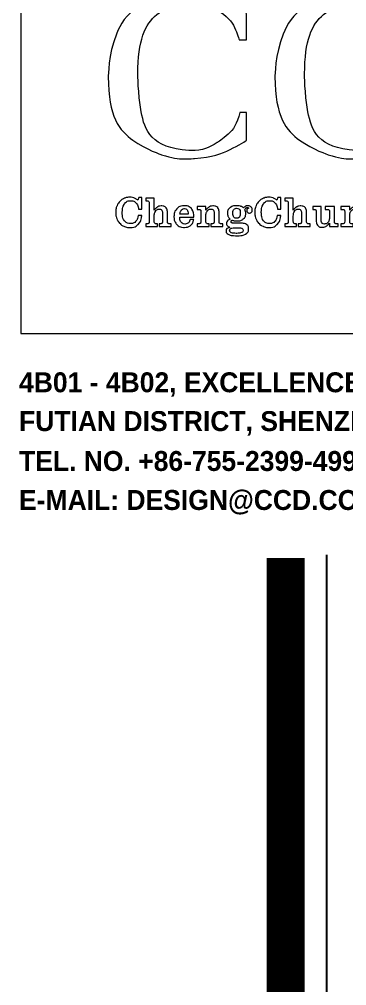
# Model space of a CAD drawing. Header units: millimetres. Extents: x 14385 to 129787, y 107826 to 186798.
# Drawn here: x 86723.9 to 86758.3, y 139992.1 to 140093.9 of the extents above; entities that cross this region are included whole.
import ezdxf

# ---------------------------------------------------------------- set-up
doc = ezdxf.new("R2010")
doc.units = ezdxf.units.MM
doc.header["$LTSCALE"] = 1000
doc.layers.add('TK', color=1, linetype='Continuous')
doc.styles.add('ADDRESS', font='arialbd.ttf', dxfattribs={"width": 0.95})

# ---------------------------------------------------------------- blocks, each defined once
blk = doc.blocks.new('fdas')
at = {"layer": 'TK', "lineweight": 5}
blk.add_lwpolyline([(1210.39, 1493.68), (1309.46, 1493.68), (1309.46, 1559.33), (1210.39, 1559.33), (1210.39, 1493.68)], close=True, dxfattribs=at)
for points, knots in [([(1244, 1526.6), (1244, 1526.6), (1244, 1522.46), (1244, 1522.46), (1244, 1522.46), (1241.63, 1520.95), (1238.91, 1519.95), (1236.25, 1519.75), (1236.25, 1519.75), (1234.62, 1519.62), (1232.98, 1519.78), (1231.34, 1520.31), (1231.34, 1520.31), (1226.79, 1521.82), (1223.4, 1525.95), (1223.41, 1531.93), (1223.41, 1531.93), (1223.41, 1538.53), (1228.23, 1544.03), (1235.61, 1544.06), (1235.61, 1544.06), (1238.25, 1544.08), (1241.63, 1543.29), (1244, 1541.37), (1244, 1541.37), (1244, 1541.37), (1244, 1537.41), (1244, 1537.41), (1244, 1537.41), (1244, 1537.41), (1242.88, 1537.41), (1242.88, 1537.41), (1242.88, 1537.41), (1242.4, 1539.36), (1241.13, 1540.96), (1239.47, 1541.94), (1239.47, 1541.94), (1237.98, 1542.81), (1236.36, 1543.14), (1234.81, 1542.93), (1234.81, 1542.93), (1229.94, 1542.27), (1227.83, 1537.29), (1227.82, 1532.38), (1227.82, 1532.38), (1227.8, 1526.61), (1229.83, 1521.27), (1235.42, 1520.96), (1235.42, 1520.96), (1236.87, 1520.88), (1238.34, 1521.32), (1239.62, 1522.12), (1239.62, 1522.12), (1241.37, 1523.2), (1242.6, 1524.9), (1242.99, 1526.6), (1242.99, 1526.6), (1242.99, 1526.6), (1244, 1526.6), (1244, 1526.6)], [0, 0, 0, 0, 0.066667, 0.066667, 0.066667, 0.1, 0.133333, 0.133333, 0.133333, 0.166667, 0.2, 0.2, 0.2, 0.233333, 0.266667, 0.266667, 0.266667, 0.3, 0.333333, 0.333333, 0.333333, 0.366667, 0.4, 0.4, 0.4, 0.433333, 0.466667, 0.466667, 0.466667, 0.5, 0.533333, 0.533333, 0.533333, 0.566667, 0.6, 0.6, 0.6, 0.633333, 0.666667, 0.666667, 0.666667, 0.7, 0.733333, 0.733333, 0.733333, 0.766667, 0.8, 0.8, 0.8, 0.833333, 0.866667, 0.866667, 0.866667, 0.9, 0.933333, 0.933333, 0.933333, 0.966667, 1, 1, 1, 1]), ([(1268.8, 1526.6), (1268.8, 1526.6), (1268.8, 1522.46), (1268.8, 1522.46), (1268.8, 1522.46), (1266.43, 1520.95), (1263.71, 1519.95), (1261.05, 1519.75), (1261.05, 1519.75), (1259.42, 1519.62), (1257.78, 1519.78), (1256.14, 1520.31), (1256.14, 1520.31), (1251.59, 1521.82), (1248.21, 1525.95), (1248.21, 1531.93), (1248.21, 1531.93), (1248.21, 1538.53), (1253.03, 1544.03), (1260.41, 1544.06), (1260.41, 1544.06), (1263.05, 1544.08), (1266.43, 1543.29), (1268.8, 1541.37), (1268.8, 1541.37), (1268.8, 1541.37), (1268.8, 1537.41), (1268.8, 1537.41), (1268.8, 1537.41), (1268.8, 1537.41), (1267.68, 1537.41), (1267.68, 1537.41), (1267.68, 1537.41), (1267.2, 1539.36), (1265.93, 1540.96), (1264.27, 1541.94), (1264.27, 1541.94), (1262.79, 1542.81), (1261.16, 1543.14), (1259.61, 1542.93), (1259.61, 1542.93), (1254.74, 1542.27), (1252.63, 1537.29), (1252.62, 1532.38), (1252.62, 1532.38), (1252.6, 1526.61), (1254.63, 1521.27), (1260.22, 1520.96), (1260.22, 1520.96), (1261.67, 1520.88), (1263.15, 1521.32), (1264.42, 1522.12), (1264.42, 1522.12), (1266.17, 1523.2), (1267.4, 1524.9), (1267.79, 1526.6), (1267.79, 1526.6), (1267.79, 1526.6), (1268.8, 1526.6), (1268.8, 1526.6)], [0, 0, 0, 0, 0.066667, 0.066667, 0.066667, 0.1, 0.133333, 0.133333, 0.133333, 0.166667, 0.2, 0.2, 0.2, 0.233333, 0.266667, 0.266667, 0.266667, 0.3, 0.333333, 0.333333, 0.333333, 0.366667, 0.4, 0.4, 0.4, 0.433333, 0.466667, 0.466667, 0.466667, 0.5, 0.533333, 0.533333, 0.533333, 0.566667, 0.6, 0.6, 0.6, 0.633333, 0.666667, 0.666667, 0.666667, 0.7, 0.733333, 0.733333, 0.733333, 0.766667, 0.8, 0.8, 0.8, 0.833333, 0.866667, 0.866667, 0.866667, 0.9, 0.933333, 0.933333, 0.933333, 0.966667, 1, 1, 1, 1]), ([(1227.85, 1511.25), (1227.85, 1511.25), (1228.39, 1511.25), (1228.39, 1511.25), (1228.39, 1511.25), (1228.35, 1510.68), (1228.18, 1510.24), (1227.88, 1509.94), (1227.88, 1509.94), (1227.58, 1509.63), (1227.17, 1509.47), (1226.66, 1509.47), (1226.66, 1509.47), (1226.35, 1509.47), (1226.08, 1509.52), (1225.83, 1509.62), (1225.83, 1509.62), (1225.58, 1509.72), (1225.36, 1509.86), (1225.17, 1510.07), (1225.17, 1510.07), (1224.95, 1510.28), (1224.79, 1510.53), (1224.68, 1510.82), (1224.68, 1510.82), (1224.57, 1511.1), (1224.52, 1511.4), (1224.52, 1511.73), (1224.52, 1511.73), (1224.52, 1512.06), (1224.57, 1512.36), (1224.68, 1512.63), (1224.68, 1512.63), (1224.78, 1512.91), (1224.95, 1513.16), (1225.16, 1513.38), (1225.16, 1513.38), (1225.36, 1513.58), (1225.58, 1513.73), (1225.82, 1513.83), (1225.82, 1513.83), (1226.06, 1513.93), (1226.32, 1513.98), (1226.6, 1513.98), (1226.6, 1513.98), (1226.83, 1513.98), (1227.04, 1513.95), (1227.23, 1513.88), (1227.23, 1513.88), (1227.43, 1513.81), (1227.62, 1513.7), (1227.81, 1513.55), (1227.81, 1513.55), (1227.81, 1513.55), (1227.94, 1513.93), (1227.94, 1513.93), (1227.94, 1513.93), (1227.94, 1513.93), (1228.39, 1513.93), (1228.39, 1513.93), (1228.39, 1513.93), (1228.39, 1513.93), (1228.39, 1512.18), (1228.39, 1512.18), (1228.39, 1512.18), (1228.39, 1512.18), (1227.91, 1512.18), (1227.91, 1512.18), (1227.91, 1512.18), (1227.86, 1512.59), (1227.73, 1512.91), (1227.52, 1513.13), (1227.52, 1513.13), (1227.32, 1513.35), (1227.05, 1513.46), (1226.72, 1513.46), (1226.72, 1513.46), (1226.34, 1513.46), (1226.04, 1513.31), (1225.82, 1513), (1225.82, 1513), (1225.6, 1512.68), (1225.5, 1512.25), (1225.5, 1511.7), (1225.5, 1511.7), (1225.5, 1511.18), (1225.6, 1510.77), (1225.82, 1510.48), (1225.82, 1510.48), (1226.04, 1510.2), (1226.34, 1510.06), (1226.73, 1510.06), (1226.73, 1510.06), (1227.04, 1510.06), (1227.29, 1510.16), (1227.48, 1510.36), (1227.48, 1510.36), (1227.67, 1510.56), (1227.79, 1510.86), (1227.85, 1511.25)], [0, 0, 0, 0, 0.04, 0.04, 0.04, 0.06, 0.08, 0.08, 0.08, 0.1, 0.12, 0.12, 0.12, 0.14, 0.16, 0.16, 0.16, 0.18, 0.2, 0.2, 0.2, 0.22, 0.24, 0.24, 0.24, 0.26, 0.28, 0.28, 0.28, 0.3, 0.32, 0.32, 0.32, 0.34, 0.36, 0.36, 0.36, 0.38, 0.4, 0.4, 0.4, 0.42, 0.44, 0.44, 0.44, 0.46, 0.48, 0.48, 0.48, 0.5, 0.52, 0.52, 0.52, 0.54, 0.56, 0.56, 0.56, 0.58, 0.6, 0.6, 0.6, 0.62, 0.64, 0.64, 0.64, 0.66, 0.68, 0.68, 0.68, 0.7, 0.72, 0.72, 0.72, 0.74, 0.76, 0.76, 0.76, 0.78, 0.8, 0.8, 0.8, 0.82, 0.84, 0.84, 0.84, 0.86, 0.88, 0.88, 0.88, 0.9, 0.92, 0.92, 0.92, 0.94, 0.96, 0.96, 0.96, 0.98, 1, 1, 1, 1]), ([(1229.51, 1513.05), (1229.51, 1513.21), (1229.48, 1513.32), (1229.43, 1513.36), (1229.43, 1513.36), (1229.39, 1513.41), (1229.29, 1513.43), (1229.14, 1513.43), (1229.14, 1513.43), (1229.14, 1513.43), (1228.98, 1513.43), (1228.98, 1513.43), (1228.98, 1513.43), (1228.98, 1513.43), (1228.98, 1513.86), (1228.98, 1513.86), (1228.98, 1513.86), (1228.98, 1513.86), (1230.25, 1513.86), (1230.25, 1513.86), (1230.25, 1513.86), (1230.25, 1513.86), (1230.25, 1512.07), (1230.25, 1512.07), (1230.25, 1512.07), (1230.41, 1512.27), (1230.58, 1512.43), (1230.75, 1512.53), (1230.75, 1512.53), (1230.93, 1512.64), (1231.1, 1512.69), (1231.28, 1512.69), (1231.28, 1512.69), (1231.62, 1512.69), (1231.86, 1512.6), (1232, 1512.43), (1232, 1512.43), (1232.15, 1512.27), (1232.22, 1511.98), (1232.22, 1511.59), (1232.22, 1511.59), (1232.22, 1511.59), (1232.22, 1510.4), (1232.22, 1510.4), (1232.22, 1510.4), (1232.22, 1510.24), (1232.25, 1510.14), (1232.3, 1510.09), (1232.3, 1510.09), (1232.34, 1510.05), (1232.44, 1510.02), (1232.59, 1510.02), (1232.59, 1510.02), (1232.59, 1510.02), (1232.76, 1510.02), (1232.76, 1510.02), (1232.76, 1510.02), (1232.76, 1510.02), (1232.76, 1509.6), (1232.76, 1509.6), (1232.76, 1509.6), (1232.76, 1509.6), (1230.99, 1509.6), (1230.99, 1509.6), (1230.99, 1509.6), (1230.99, 1509.6), (1230.99, 1510.02), (1230.99, 1510.02), (1230.99, 1510.02), (1230.99, 1510.02), (1231.12, 1510.02), (1231.12, 1510.02), (1231.12, 1510.02), (1231.26, 1510.02), (1231.36, 1510.05), (1231.4, 1510.09), (1231.4, 1510.09), (1231.45, 1510.14), (1231.48, 1510.24), (1231.48, 1510.4), (1231.48, 1510.4), (1231.48, 1510.4), (1231.48, 1511.59), (1231.48, 1511.59), (1231.48, 1511.59), (1231.48, 1511.81), (1231.44, 1511.96), (1231.37, 1512.06), (1231.37, 1512.06), (1231.3, 1512.15), (1231.18, 1512.2), (1231.02, 1512.2), (1231.02, 1512.2), (1230.78, 1512.2), (1230.59, 1512.11), (1230.46, 1511.92), (1230.46, 1511.92), (1230.32, 1511.74), (1230.25, 1511.48), (1230.25, 1511.16), (1230.25, 1511.16), (1230.25, 1511.16), (1230.25, 1510.4), (1230.25, 1510.4), (1230.25, 1510.4), (1230.25, 1510.24), (1230.28, 1510.14), (1230.33, 1510.09), (1230.33, 1510.09), (1230.38, 1510.05), (1230.47, 1510.02), (1230.62, 1510.02), (1230.62, 1510.02), (1230.62, 1510.02), (1230.74, 1510.02), (1230.74, 1510.02), (1230.74, 1510.02), (1230.74, 1510.02), (1230.74, 1509.6), (1230.74, 1509.6), (1230.74, 1509.6), (1230.74, 1509.6), (1228.98, 1509.6), (1228.98, 1509.6), (1228.98, 1509.6), (1228.98, 1509.6), (1228.98, 1510.02), (1228.98, 1510.02), (1228.98, 1510.02), (1228.98, 1510.02), (1229.14, 1510.02), (1229.14, 1510.02), (1229.14, 1510.02), (1229.29, 1510.02), (1229.39, 1510.05), (1229.43, 1510.09), (1229.43, 1510.09), (1229.48, 1510.14), (1229.51, 1510.24), (1229.51, 1510.4), (1229.51, 1510.4), (1229.51, 1510.4), (1229.51, 1513.05), (1229.51, 1513.05)], [0, 0, 0, 0, 0.027778, 0.027778, 0.027778, 0.041667, 0.055556, 0.055556, 0.055556, 0.069444, 0.083333, 0.083333, 0.083333, 0.097222, 0.111111, 0.111111, 0.111111, 0.125, 0.138889, 0.138889, 0.138889, 0.152778, 0.166667, 0.166667, 0.166667, 0.180556, 0.194444, 0.194444, 0.194444, 0.208333, 0.222222, 0.222222, 0.222222, 0.236111, 0.25, 0.25, 0.25, 0.263889, 0.277778, 0.277778, 0.277778, 0.291667, 0.305556, 0.305556, 0.305556, 0.319444, 0.333333, 0.333333, 0.333333, 0.347222, 0.361111, 0.361111, 0.361111, 0.375, 0.388889, 0.388889, 0.388889, 0.402778, 0.416667, 0.416667, 0.416667, 0.430556, 0.444444, 0.444444, 0.444444, 0.458333, 0.472222, 0.472222, 0.472222, 0.486111, 0.5, 0.5, 0.5, 0.513889, 0.527778, 0.527778, 0.527778, 0.541667, 0.555556, 0.555556, 0.555556, 0.569444, 0.583333, 0.583333, 0.583333, 0.597222, 0.611111, 0.611111, 0.611111, 0.625, 0.638889, 0.638889, 0.638889, 0.652778, 0.666667, 0.666667, 0.666667, 0.680556, 0.694444, 0.694444, 0.694444, 0.708333, 0.722222, 0.722222, 0.722222, 0.736111, 0.75, 0.75, 0.75, 0.763889, 0.777778, 0.777778, 0.777778, 0.791667, 0.805556, 0.805556, 0.805556, 0.819444, 0.833333, 0.833333, 0.833333, 0.847222, 0.861111, 0.861111, 0.861111, 0.875, 0.888889, 0.888889, 0.888889, 0.902778, 0.916667, 0.916667, 0.916667, 0.930556, 0.944444, 0.944444, 0.944444, 0.958333, 0.972222, 0.972222, 0.972222, 0.986111, 1, 1, 1, 1]), ([(1248.54, 1511.25), (1248.54, 1511.25), (1249.07, 1511.25), (1249.07, 1511.25), (1249.07, 1511.25), (1249.03, 1510.68), (1248.86, 1510.24), (1248.56, 1509.94), (1248.56, 1509.94), (1248.26, 1509.63), (1247.85, 1509.47), (1247.34, 1509.47), (1247.34, 1509.47), (1247.04, 1509.47), (1246.76, 1509.52), (1246.51, 1509.62), (1246.51, 1509.62), (1246.27, 1509.72), (1246.05, 1509.86), (1245.85, 1510.07), (1245.85, 1510.07), (1245.64, 1510.28), (1245.48, 1510.53), (1245.37, 1510.82), (1245.37, 1510.82), (1245.26, 1511.1), (1245.2, 1511.4), (1245.2, 1511.73), (1245.2, 1511.73), (1245.2, 1512.06), (1245.25, 1512.36), (1245.36, 1512.63), (1245.36, 1512.63), (1245.47, 1512.91), (1245.63, 1513.16), (1245.85, 1513.38), (1245.85, 1513.38), (1246.04, 1513.58), (1246.26, 1513.73), (1246.51, 1513.83), (1246.51, 1513.83), (1246.75, 1513.93), (1247.01, 1513.98), (1247.29, 1513.98), (1247.29, 1513.98), (1247.51, 1513.98), (1247.72, 1513.95), (1247.92, 1513.88), (1247.92, 1513.88), (1248.11, 1513.81), (1248.31, 1513.7), (1248.5, 1513.55), (1248.5, 1513.55), (1248.5, 1513.55), (1248.62, 1513.93), (1248.62, 1513.93), (1248.62, 1513.93), (1248.62, 1513.93), (1249.07, 1513.93), (1249.07, 1513.93), (1249.07, 1513.93), (1249.07, 1513.93), (1249.07, 1512.18), (1249.07, 1512.18), (1249.07, 1512.18), (1249.07, 1512.18), (1248.59, 1512.18), (1248.59, 1512.18), (1248.59, 1512.18), (1248.54, 1512.59), (1248.42, 1512.91), (1248.21, 1513.13), (1248.21, 1513.13), (1248, 1513.35), (1247.73, 1513.46), (1247.41, 1513.46), (1247.41, 1513.46), (1247.02, 1513.46), (1246.72, 1513.31), (1246.51, 1513), (1246.51, 1513), (1246.29, 1512.68), (1246.18, 1512.25), (1246.18, 1511.7), (1246.18, 1511.7), (1246.18, 1511.18), (1246.29, 1510.77), (1246.5, 1510.48), (1246.5, 1510.48), (1246.72, 1510.2), (1247.03, 1510.06), (1247.42, 1510.06), (1247.42, 1510.06), (1247.72, 1510.06), (1247.97, 1510.16), (1248.16, 1510.36), (1248.16, 1510.36), (1248.35, 1510.56), (1248.48, 1510.86), (1248.54, 1511.25)], [0, 0, 0, 0, 0.04, 0.04, 0.04, 0.06, 0.08, 0.08, 0.08, 0.1, 0.12, 0.12, 0.12, 0.14, 0.16, 0.16, 0.16, 0.18, 0.2, 0.2, 0.2, 0.22, 0.24, 0.24, 0.24, 0.26, 0.28, 0.28, 0.28, 0.3, 0.32, 0.32, 0.32, 0.34, 0.36, 0.36, 0.36, 0.38, 0.4, 0.4, 0.4, 0.42, 0.44, 0.44, 0.44, 0.46, 0.48, 0.48, 0.48, 0.5, 0.52, 0.52, 0.52, 0.54, 0.56, 0.56, 0.56, 0.58, 0.6, 0.6, 0.6, 0.62, 0.64, 0.64, 0.64, 0.66, 0.68, 0.68, 0.68, 0.7, 0.72, 0.72, 0.72, 0.74, 0.76, 0.76, 0.76, 0.78, 0.8, 0.8, 0.8, 0.82, 0.84, 0.84, 0.84, 0.86, 0.88, 0.88, 0.88, 0.9, 0.92, 0.92, 0.92, 0.94, 0.96, 0.96, 0.96, 0.98, 1, 1, 1, 1]), ([(1250.19, 1513.05), (1250.19, 1513.21), (1250.17, 1513.32), (1250.12, 1513.36), (1250.12, 1513.36), (1250.07, 1513.41), (1249.97, 1513.43), (1249.83, 1513.43), (1249.83, 1513.43), (1249.83, 1513.43), (1249.67, 1513.43), (1249.67, 1513.43), (1249.67, 1513.43), (1249.67, 1513.43), (1249.67, 1513.86), (1249.67, 1513.86), (1249.67, 1513.86), (1249.67, 1513.86), (1250.94, 1513.86), (1250.94, 1513.86), (1250.94, 1513.86), (1250.94, 1513.86), (1250.94, 1512.07), (1250.94, 1512.07), (1250.94, 1512.07), (1251.1, 1512.27), (1251.26, 1512.43), (1251.44, 1512.53), (1251.44, 1512.53), (1251.61, 1512.64), (1251.79, 1512.69), (1251.96, 1512.69), (1251.96, 1512.69), (1252.3, 1512.69), (1252.54, 1512.6), (1252.69, 1512.43), (1252.69, 1512.43), (1252.83, 1512.27), (1252.91, 1511.98), (1252.91, 1511.59), (1252.91, 1511.59), (1252.91, 1511.59), (1252.91, 1510.4), (1252.91, 1510.4), (1252.91, 1510.4), (1252.91, 1510.24), (1252.93, 1510.14), (1252.98, 1510.09), (1252.98, 1510.09), (1253.03, 1510.05), (1253.13, 1510.02), (1253.27, 1510.02), (1253.27, 1510.02), (1253.27, 1510.02), (1253.44, 1510.02), (1253.44, 1510.02), (1253.44, 1510.02), (1253.44, 1510.02), (1253.44, 1509.6), (1253.44, 1509.6), (1253.44, 1509.6), (1253.44, 1509.6), (1251.68, 1509.6), (1251.68, 1509.6), (1251.68, 1509.6), (1251.68, 1509.6), (1251.68, 1510.02), (1251.68, 1510.02), (1251.68, 1510.02), (1251.68, 1510.02), (1251.8, 1510.02), (1251.8, 1510.02), (1251.8, 1510.02), (1251.95, 1510.02), (1252.04, 1510.05), (1252.09, 1510.09), (1252.09, 1510.09), (1252.14, 1510.14), (1252.16, 1510.24), (1252.16, 1510.4), (1252.16, 1510.4), (1252.16, 1510.4), (1252.16, 1511.59), (1252.16, 1511.59), (1252.16, 1511.59), (1252.16, 1511.81), (1252.12, 1511.96), (1252.05, 1512.06), (1252.05, 1512.06), (1251.98, 1512.15), (1251.86, 1512.2), (1251.7, 1512.2), (1251.7, 1512.2), (1251.46, 1512.2), (1251.28, 1512.11), (1251.14, 1511.92), (1251.14, 1511.92), (1251.01, 1511.74), (1250.94, 1511.48), (1250.94, 1511.16), (1250.94, 1511.16), (1250.94, 1511.16), (1250.94, 1510.4), (1250.94, 1510.4), (1250.94, 1510.4), (1250.94, 1510.24), (1250.96, 1510.14), (1251.01, 1510.09), (1251.01, 1510.09), (1251.06, 1510.05), (1251.16, 1510.02), (1251.3, 1510.02), (1251.3, 1510.02), (1251.3, 1510.02), (1251.42, 1510.02), (1251.42, 1510.02), (1251.42, 1510.02), (1251.42, 1510.02), (1251.42, 1509.6), (1251.42, 1509.6), (1251.42, 1509.6), (1251.42, 1509.6), (1249.67, 1509.6), (1249.67, 1509.6), (1249.67, 1509.6), (1249.67, 1509.6), (1249.67, 1510.02), (1249.67, 1510.02), (1249.67, 1510.02), (1249.67, 1510.02), (1249.83, 1510.02), (1249.83, 1510.02), (1249.83, 1510.02), (1249.97, 1510.02), (1250.07, 1510.05), (1250.12, 1510.09), (1250.12, 1510.09), (1250.17, 1510.14), (1250.19, 1510.24), (1250.19, 1510.4), (1250.19, 1510.4), (1250.19, 1510.4), (1250.19, 1513.05), (1250.19, 1513.05)], [0, 0, 0, 0, 0.027778, 0.027778, 0.027778, 0.041667, 0.055556, 0.055556, 0.055556, 0.069444, 0.083333, 0.083333, 0.083333, 0.097222, 0.111111, 0.111111, 0.111111, 0.125, 0.138889, 0.138889, 0.138889, 0.152778, 0.166667, 0.166667, 0.166667, 0.180556, 0.194444, 0.194444, 0.194444, 0.208333, 0.222222, 0.222222, 0.222222, 0.236111, 0.25, 0.25, 0.25, 0.263889, 0.277778, 0.277778, 0.277778, 0.291667, 0.305556, 0.305556, 0.305556, 0.319444, 0.333333, 0.333333, 0.333333, 0.347222, 0.361111, 0.361111, 0.361111, 0.375, 0.388889, 0.388889, 0.388889, 0.402778, 0.416667, 0.416667, 0.416667, 0.430556, 0.444444, 0.444444, 0.444444, 0.458333, 0.472222, 0.472222, 0.472222, 0.486111, 0.5, 0.5, 0.5, 0.513889, 0.527778, 0.527778, 0.527778, 0.541667, 0.555556, 0.555556, 0.555556, 0.569444, 0.583333, 0.583333, 0.583333, 0.597222, 0.611111, 0.611111, 0.611111, 0.625, 0.638889, 0.638889, 0.638889, 0.652778, 0.666667, 0.666667, 0.666667, 0.680556, 0.694444, 0.694444, 0.694444, 0.708333, 0.722222, 0.722222, 0.722222, 0.736111, 0.75, 0.75, 0.75, 0.763889, 0.777778, 0.777778, 0.777778, 0.791667, 0.805556, 0.805556, 0.805556, 0.819444, 0.833333, 0.833333, 0.833333, 0.847222, 0.861111, 0.861111, 0.861111, 0.875, 0.888889, 0.888889, 0.888889, 0.902778, 0.916667, 0.916667, 0.916667, 0.930556, 0.944444, 0.944444, 0.944444, 0.958333, 0.972222, 0.972222, 0.972222, 0.986111, 1, 1, 1, 1]), ([(1235.59, 1510.67), (1235.59, 1510.67), (1236.12, 1510.67), (1236.12, 1510.67), (1236.12, 1510.67), (1236.07, 1510.3), (1235.93, 1510.01), (1235.68, 1509.8), (1235.68, 1509.8), (1235.44, 1509.59), (1235.13, 1509.49), (1234.75, 1509.49), (1234.75, 1509.49), (1234.27, 1509.49), (1233.9, 1509.63), (1233.61, 1509.92), (1233.61, 1509.92), (1233.33, 1510.22), (1233.19, 1510.61), (1233.19, 1511.1), (1233.19, 1511.1), (1233.19, 1511.58), (1233.33, 1511.97), (1233.62, 1512.27), (1233.62, 1512.27), (1233.9, 1512.56), (1234.28, 1512.71), (1234.75, 1512.71), (1234.75, 1512.71), (1235.2, 1512.71), (1235.54, 1512.57), (1235.78, 1512.28), (1235.78, 1512.28), (1236.02, 1511.99), (1236.13, 1511.58), (1236.13, 1511.03), (1236.13, 1511.03), (1236.13, 1511.03), (1234.04, 1511.03), (1234.04, 1511.03), (1234.04, 1511.03), (1234.05, 1510.7), (1234.12, 1510.44), (1234.25, 1510.26), (1234.25, 1510.26), (1234.38, 1510.08), (1234.56, 1509.99), (1234.79, 1509.99), (1234.79, 1509.99), (1235.03, 1509.99), (1235.21, 1510.05), (1235.33, 1510.15), (1235.33, 1510.15), (1235.46, 1510.25), (1235.54, 1510.43), (1235.59, 1510.67)], [0, 0, 0, 0, 0.071429, 0.071429, 0.071429, 0.107143, 0.142857, 0.142857, 0.142857, 0.178571, 0.214286, 0.214286, 0.214286, 0.25, 0.285714, 0.285714, 0.285714, 0.321429, 0.357143, 0.357143, 0.357143, 0.392857, 0.428571, 0.428571, 0.428571, 0.464286, 0.5, 0.5, 0.5, 0.535714, 0.571429, 0.571429, 0.571429, 0.607143, 0.642857, 0.642857, 0.642857, 0.678571, 0.714286, 0.714286, 0.714286, 0.75, 0.785714, 0.785714, 0.785714, 0.821429, 0.857143, 0.857143, 0.857143, 0.892857, 0.928571, 0.928571, 0.928571, 0.964286, 1, 1, 1, 1]), ([(1235.31, 1511.48), (1235.29, 1511.76), (1235.24, 1511.96), (1235.15, 1512.09), (1235.15, 1512.09), (1235.05, 1512.22), (1234.92, 1512.28), (1234.74, 1512.28), (1234.74, 1512.28), (1234.56, 1512.28), (1234.41, 1512.21), (1234.3, 1512.08), (1234.3, 1512.08), (1234.18, 1511.94), (1234.1, 1511.75), (1234.07, 1511.48), (1234.07, 1511.48), (1234.07, 1511.48), (1235.31, 1511.48), (1235.31, 1511.48)], [0, 0, 0, 0, 0.2, 0.2, 0.2, 0.3, 0.4, 0.4, 0.4, 0.5, 0.6, 0.6, 0.6, 0.7, 0.8, 0.8, 0.8, 0.9, 1, 1, 1, 1]), ([(1236.63, 1509.6), (1236.63, 1509.6), (1236.63, 1510.02), (1236.63, 1510.02), (1236.63, 1510.02), (1236.63, 1510.02), (1236.83, 1510.02), (1236.83, 1510.02), (1236.83, 1510.02), (1236.97, 1510.02), (1237.07, 1510.05), (1237.11, 1510.09), (1237.11, 1510.09), (1237.16, 1510.14), (1237.18, 1510.24), (1237.18, 1510.4), (1237.18, 1510.4), (1237.18, 1510.4), (1237.18, 1511.79), (1237.18, 1511.79), (1237.18, 1511.79), (1237.18, 1511.95), (1237.16, 1512.06), (1237.11, 1512.1), (1237.11, 1512.1), (1237.07, 1512.15), (1236.97, 1512.17), (1236.83, 1512.17), (1236.83, 1512.17), (1236.83, 1512.17), (1236.63, 1512.17), (1236.63, 1512.17), (1236.63, 1512.17), (1236.63, 1512.17), (1236.63, 1512.6), (1236.63, 1512.6), (1236.63, 1512.6), (1236.63, 1512.6), (1237.94, 1512.6), (1237.94, 1512.6), (1237.94, 1512.6), (1237.94, 1512.6), (1237.94, 1512.07), (1237.94, 1512.07), (1237.94, 1512.07), (1238.1, 1512.27), (1238.27, 1512.43), (1238.44, 1512.53), (1238.44, 1512.53), (1238.61, 1512.64), (1238.78, 1512.69), (1238.96, 1512.69), (1238.96, 1512.69), (1239.29, 1512.69), (1239.54, 1512.6), (1239.69, 1512.43), (1239.69, 1512.43), (1239.83, 1512.27), (1239.91, 1511.98), (1239.91, 1511.59), (1239.91, 1511.59), (1239.91, 1511.59), (1239.91, 1510.4), (1239.91, 1510.4), (1239.91, 1510.4), (1239.91, 1510.24), (1239.93, 1510.14), (1239.98, 1510.09), (1239.98, 1510.09), (1240.03, 1510.05), (1240.12, 1510.02), (1240.26, 1510.02), (1240.26, 1510.02), (1240.26, 1510.02), (1240.45, 1510.02), (1240.45, 1510.02), (1240.45, 1510.02), (1240.45, 1510.02), (1240.45, 1509.6), (1240.45, 1509.6), (1240.45, 1509.6), (1240.45, 1509.6), (1238.68, 1509.6), (1238.68, 1509.6), (1238.68, 1509.6), (1238.68, 1509.6), (1238.68, 1510.02), (1238.68, 1510.02), (1238.68, 1510.02), (1238.68, 1510.02), (1238.8, 1510.02), (1238.8, 1510.02), (1238.8, 1510.02), (1238.94, 1510.02), (1239.04, 1510.05), (1239.09, 1510.09), (1239.09, 1510.09), (1239.13, 1510.14), (1239.16, 1510.24), (1239.16, 1510.4), (1239.16, 1510.4), (1239.16, 1510.4), (1239.16, 1511.59), (1239.16, 1511.59), (1239.16, 1511.59), (1239.16, 1511.81), (1239.12, 1511.96), (1239.05, 1512.06), (1239.05, 1512.06), (1238.98, 1512.15), (1238.86, 1512.2), (1238.7, 1512.2), (1238.7, 1512.2), (1238.46, 1512.2), (1238.28, 1512.11), (1238.14, 1511.93), (1238.14, 1511.93), (1238.01, 1511.75), (1237.94, 1511.5), (1237.94, 1511.18), (1237.94, 1511.18), (1237.94, 1511.18), (1237.94, 1510.4), (1237.94, 1510.4), (1237.94, 1510.4), (1237.94, 1510.24), (1237.96, 1510.14), (1238.01, 1510.09), (1238.01, 1510.09), (1238.06, 1510.05), (1238.15, 1510.02), (1238.29, 1510.02), (1238.29, 1510.02), (1238.29, 1510.02), (1238.42, 1510.02), (1238.42, 1510.02), (1238.42, 1510.02), (1238.42, 1510.02), (1238.42, 1509.6), (1238.42, 1509.6), (1238.42, 1509.6), (1238.42, 1509.6), (1236.63, 1509.6), (1236.63, 1509.6)], [0, 0, 0, 0, 0.027778, 0.027778, 0.027778, 0.041667, 0.055556, 0.055556, 0.055556, 0.069444, 0.083333, 0.083333, 0.083333, 0.097222, 0.111111, 0.111111, 0.111111, 0.125, 0.138889, 0.138889, 0.138889, 0.152778, 0.166667, 0.166667, 0.166667, 0.180556, 0.194444, 0.194444, 0.194444, 0.208333, 0.222222, 0.222222, 0.222222, 0.236111, 0.25, 0.25, 0.25, 0.263889, 0.277778, 0.277778, 0.277778, 0.291667, 0.305556, 0.305556, 0.305556, 0.319444, 0.333333, 0.333333, 0.333333, 0.347222, 0.361111, 0.361111, 0.361111, 0.375, 0.388889, 0.388889, 0.388889, 0.402778, 0.416667, 0.416667, 0.416667, 0.430556, 0.444444, 0.444444, 0.444444, 0.458333, 0.472222, 0.472222, 0.472222, 0.486111, 0.5, 0.5, 0.5, 0.513889, 0.527778, 0.527778, 0.527778, 0.541667, 0.555556, 0.555556, 0.555556, 0.569444, 0.583333, 0.583333, 0.583333, 0.597222, 0.611111, 0.611111, 0.611111, 0.625, 0.638889, 0.638889, 0.638889, 0.652778, 0.666667, 0.666667, 0.666667, 0.680556, 0.694444, 0.694444, 0.694444, 0.708333, 0.722222, 0.722222, 0.722222, 0.736111, 0.75, 0.75, 0.75, 0.763889, 0.777778, 0.777778, 0.777778, 0.791667, 0.805556, 0.805556, 0.805556, 0.819444, 0.833333, 0.833333, 0.833333, 0.847222, 0.861111, 0.861111, 0.861111, 0.875, 0.888889, 0.888889, 0.888889, 0.902778, 0.916667, 0.916667, 0.916667, 0.930556, 0.944444, 0.944444, 0.944444, 0.958333, 0.972222, 0.972222, 0.972222, 0.986111, 1, 1, 1, 1]), ([(1241.56, 1510.72), (1241.41, 1510.84), (1241.3, 1510.98), (1241.23, 1511.12), (1241.23, 1511.12), (1241.17, 1511.26), (1241.13, 1511.41), (1241.13, 1511.57), (1241.13, 1511.57), (1241.13, 1511.92), (1241.26, 1512.19), (1241.51, 1512.4), (1241.51, 1512.4), (1241.77, 1512.61), (1242.11, 1512.71), (1242.54, 1512.71), (1242.54, 1512.71), (1242.73, 1512.71), (1242.91, 1512.68), (1243.08, 1512.64), (1243.08, 1512.64), (1243.25, 1512.59), (1243.4, 1512.51), (1243.54, 1512.42), (1243.54, 1512.42), (1243.64, 1512.51), (1243.73, 1512.59), (1243.83, 1512.64), (1243.83, 1512.64), (1243.93, 1512.68), (1244.03, 1512.71), (1244.15, 1512.71), (1244.15, 1512.71), (1244.36, 1512.71), (1244.53, 1512.65), (1244.65, 1512.54), (1244.65, 1512.54), (1244.78, 1512.43), (1244.84, 1512.27), (1244.84, 1512.08), (1244.84, 1512.08), (1244.84, 1511.94), (1244.8, 1511.83), (1244.72, 1511.75), (1244.72, 1511.75), (1244.64, 1511.66), (1244.55, 1511.62), (1244.43, 1511.62), (1244.43, 1511.62), (1244.31, 1511.62), (1244.21, 1511.66), (1244.14, 1511.73), (1244.14, 1511.73), (1244.06, 1511.8), (1244.02, 1511.89), (1244.02, 1512), (1244.02, 1512), (1244.02, 1512.09), (1244.05, 1512.17), (1244.1, 1512.23), (1244.1, 1512.23), (1244.15, 1512.28), (1244.22, 1512.33), (1244.32, 1512.35), (1244.32, 1512.35), (1244.29, 1512.38), (1244.25, 1512.41), (1244.22, 1512.42), (1244.22, 1512.42), (1244.18, 1512.44), (1244.15, 1512.44), (1244.11, 1512.44), (1244.11, 1512.44), (1244.04, 1512.44), (1243.97, 1512.42), (1243.9, 1512.38), (1243.9, 1512.38), (1243.83, 1512.33), (1243.77, 1512.26), (1243.71, 1512.17), (1243.71, 1512.17), (1243.76, 1512.07), (1243.8, 1511.97), (1243.83, 1511.86), (1243.83, 1511.86), (1243.86, 1511.76), (1243.87, 1511.65), (1243.87, 1511.54), (1243.87, 1511.54), (1243.87, 1511.21), (1243.75, 1510.94), (1243.5, 1510.74), (1243.5, 1510.74), (1243.26, 1510.54), (1242.93, 1510.44), (1242.51, 1510.44), (1242.51, 1510.44), (1242.4, 1510.44), (1242.29, 1510.45), (1242.17, 1510.47), (1242.17, 1510.47), (1242.06, 1510.49), (1241.94, 1510.52), (1241.82, 1510.56), (1241.82, 1510.56), (1241.77, 1510.52), (1241.73, 1510.49), (1241.71, 1510.45), (1241.71, 1510.45), (1241.68, 1510.41), (1241.67, 1510.38), (1241.67, 1510.34), (1241.67, 1510.34), (1241.67, 1510.26), (1241.7, 1510.21), (1241.76, 1510.17), (1241.76, 1510.17), (1241.82, 1510.14), (1241.92, 1510.12), (1242.07, 1510.12), (1242.07, 1510.12), (1242.07, 1510.12), (1242.92, 1510.12), (1242.92, 1510.12), (1242.92, 1510.12), (1243.4, 1510.12), (1243.74, 1510.05), (1243.96, 1509.91), (1243.96, 1509.91), (1244.18, 1509.77), (1244.29, 1509.55), (1244.29, 1509.25), (1244.29, 1509.25), (1244.29, 1508.92), (1244.13, 1508.67), (1243.83, 1508.5), (1243.83, 1508.5), (1243.53, 1508.32), (1243.09, 1508.24), (1242.52, 1508.24), (1242.52, 1508.24), (1242.01, 1508.24), (1241.61, 1508.3), (1241.34, 1508.43), (1241.34, 1508.43), (1241.06, 1508.56), (1240.93, 1508.74), (1240.93, 1508.98), (1240.93, 1508.98), (1240.93, 1509.11), (1240.97, 1509.22), (1241.07, 1509.31), (1241.07, 1509.31), (1241.16, 1509.39), (1241.31, 1509.46), (1241.5, 1509.52), (1241.5, 1509.52), (1241.34, 1509.56), (1241.22, 1509.63), (1241.13, 1509.73), (1241.13, 1509.73), (1241.04, 1509.83), (1241, 1509.95), (1241, 1510.09), (1241, 1510.09), (1241, 1510.23), (1241.05, 1510.36), (1241.14, 1510.46), (1241.14, 1510.46), (1241.23, 1510.57), (1241.37, 1510.65), (1241.56, 1510.72)], [0, 0, 0, 0, 0.023256, 0.023256, 0.023256, 0.034884, 0.046512, 0.046512, 0.046512, 0.05814, 0.069767, 0.069767, 0.069767, 0.081395, 0.093023, 0.093023, 0.093023, 0.104651, 0.116279, 0.116279, 0.116279, 0.127907, 0.139535, 0.139535, 0.139535, 0.151163, 0.162791, 0.162791, 0.162791, 0.174419, 0.186047, 0.186047, 0.186047, 0.197674, 0.209302, 0.209302, 0.209302, 0.22093, 0.232558, 0.232558, 0.232558, 0.244186, 0.255814, 0.255814, 0.255814, 0.267442, 0.27907, 0.27907, 0.27907, 0.290698, 0.302326, 0.302326, 0.302326, 0.313953, 0.325581, 0.325581, 0.325581, 0.337209, 0.348837, 0.348837, 0.348837, 0.360465, 0.372093, 0.372093, 0.372093, 0.383721, 0.395349, 0.395349, 0.395349, 0.406977, 0.418605, 0.418605, 0.418605, 0.430233, 0.44186, 0.44186, 0.44186, 0.453488, 0.465116, 0.465116, 0.465116, 0.476744, 0.488372, 0.488372, 0.488372, 0.5, 0.511628, 0.511628, 0.511628, 0.523256, 0.534884, 0.534884, 0.534884, 0.546512, 0.55814, 0.55814, 0.55814, 0.569767, 0.581395, 0.581395, 0.581395, 0.593023, 0.604651, 0.604651, 0.604651, 0.616279, 0.627907, 0.627907, 0.627907, 0.639535, 0.651163, 0.651163, 0.651163, 0.662791, 0.674419, 0.674419, 0.674419, 0.686047, 0.697674, 0.697674, 0.697674, 0.709302, 0.72093, 0.72093, 0.72093, 0.732558, 0.744186, 0.744186, 0.744186, 0.755814, 0.767442, 0.767442, 0.767442, 0.77907, 0.790698, 0.790698, 0.790698, 0.802326, 0.813953, 0.813953, 0.813953, 0.825581, 0.837209, 0.837209, 0.837209, 0.848837, 0.860465, 0.860465, 0.860465, 0.872093, 0.883721, 0.883721, 0.883721, 0.895349, 0.906977, 0.906977, 0.906977, 0.918605, 0.930233, 0.930233, 0.930233, 0.94186, 0.953488, 0.953488, 0.953488, 0.965116, 0.976744, 0.976744, 0.976744, 0.988372, 1, 1, 1, 1]), ([(1241.95, 1511.6), (1241.95, 1511.34), (1242, 1511.15), (1242.08, 1511.03), (1242.08, 1511.03), (1242.17, 1510.91), (1242.31, 1510.85), (1242.5, 1510.85), (1242.5, 1510.85), (1242.69, 1510.85), (1242.83, 1510.91), (1242.92, 1511.02), (1242.92, 1511.02), (1243.01, 1511.14), (1243.05, 1511.32), (1243.05, 1511.57), (1243.05, 1511.57), (1243.05, 1511.84), (1243.01, 1512.03), (1242.92, 1512.15), (1242.92, 1512.15), (1242.83, 1512.27), (1242.69, 1512.34), (1242.5, 1512.34), (1242.5, 1512.34), (1242.31, 1512.34), (1242.17, 1512.27), (1242.09, 1512.16), (1242.09, 1512.16), (1242, 1512.04), (1241.95, 1511.85), (1241.95, 1511.6)], [0, 0, 0, 0, 0.125, 0.125, 0.125, 0.1875, 0.25, 0.25, 0.25, 0.3125, 0.375, 0.375, 0.375, 0.4375, 0.5, 0.5, 0.5, 0.5625, 0.625, 0.625, 0.625, 0.6875, 0.75, 0.75, 0.75, 0.8125, 0.875, 0.875, 0.875, 0.9375, 1, 1, 1, 1]), ([(1254.35, 1510.61), (1254.35, 1510.61), (1254.35, 1511.79), (1254.35, 1511.79), (1254.35, 1511.79), (1254.35, 1511.95), (1254.33, 1512.05), (1254.28, 1512.1), (1254.28, 1512.1), (1254.23, 1512.15), (1254.13, 1512.17), (1253.99, 1512.17), (1253.99, 1512.17), (1253.99, 1512.17), (1253.85, 1512.17), (1253.85, 1512.17), (1253.85, 1512.17), (1253.85, 1512.17), (1253.85, 1512.6), (1253.85, 1512.6), (1253.85, 1512.6), (1253.85, 1512.6), (1255.1, 1512.6), (1255.1, 1512.6), (1255.1, 1512.6), (1255.1, 1512.6), (1255.1, 1510.61), (1255.1, 1510.61), (1255.1, 1510.61), (1255.1, 1510.39), (1255.13, 1510.23), (1255.21, 1510.14), (1255.21, 1510.14), (1255.28, 1510.04), (1255.39, 1509.99), (1255.56, 1509.99), (1255.56, 1509.99), (1255.79, 1509.99), (1255.98, 1510.08), (1256.11, 1510.27), (1256.11, 1510.27), (1256.25, 1510.45), (1256.32, 1510.7), (1256.32, 1511.02), (1256.32, 1511.02), (1256.32, 1511.02), (1256.32, 1511.79), (1256.32, 1511.79), (1256.32, 1511.79), (1256.32, 1511.95), (1256.3, 1512.05), (1256.25, 1512.1), (1256.25, 1512.1), (1256.2, 1512.15), (1256.1, 1512.17), (1255.96, 1512.17), (1255.96, 1512.17), (1255.96, 1512.17), (1255.67, 1512.17), (1255.67, 1512.17), (1255.67, 1512.17), (1255.67, 1512.17), (1255.67, 1512.6), (1255.67, 1512.6), (1255.67, 1512.6), (1255.67, 1512.6), (1257.07, 1512.6), (1257.07, 1512.6), (1257.07, 1512.6), (1257.07, 1512.6), (1257.07, 1510.4), (1257.07, 1510.4), (1257.07, 1510.4), (1257.07, 1510.24), (1257.09, 1510.14), (1257.14, 1510.09), (1257.14, 1510.09), (1257.19, 1510.05), (1257.28, 1510.02), (1257.43, 1510.02), (1257.43, 1510.02), (1257.43, 1510.02), (1257.59, 1510.02), (1257.59, 1510.02), (1257.59, 1510.02), (1257.59, 1510.02), (1257.59, 1509.6), (1257.59, 1509.6), (1257.59, 1509.6), (1257.59, 1509.6), (1256.32, 1509.6), (1256.32, 1509.6), (1256.32, 1509.6), (1256.32, 1509.6), (1256.32, 1510.13), (1256.32, 1510.13), (1256.32, 1510.13), (1256.16, 1509.92), (1255.99, 1509.77), (1255.82, 1509.66), (1255.82, 1509.66), (1255.65, 1509.56), (1255.47, 1509.5), (1255.29, 1509.5), (1255.29, 1509.5), (1254.96, 1509.5), (1254.72, 1509.59), (1254.57, 1509.76), (1254.57, 1509.76), (1254.42, 1509.93), (1254.35, 1510.21), (1254.35, 1510.61)], [0, 0, 0, 0, 0.035714, 0.035714, 0.035714, 0.053571, 0.071429, 0.071429, 0.071429, 0.089286, 0.107143, 0.107143, 0.107143, 0.125, 0.142857, 0.142857, 0.142857, 0.160714, 0.178571, 0.178571, 0.178571, 0.196429, 0.214286, 0.214286, 0.214286, 0.232143, 0.25, 0.25, 0.25, 0.267857, 0.285714, 0.285714, 0.285714, 0.303571, 0.321429, 0.321429, 0.321429, 0.339286, 0.357143, 0.357143, 0.357143, 0.375, 0.392857, 0.392857, 0.392857, 0.410714, 0.428571, 0.428571, 0.428571, 0.446429, 0.464286, 0.464286, 0.464286, 0.482143, 0.5, 0.5, 0.5, 0.517857, 0.535714, 0.535714, 0.535714, 0.553571, 0.571429, 0.571429, 0.571429, 0.589286, 0.607143, 0.607143, 0.607143, 0.625, 0.642857, 0.642857, 0.642857, 0.660714, 0.678571, 0.678571, 0.678571, 0.696429, 0.714286, 0.714286, 0.714286, 0.732143, 0.75, 0.75, 0.75, 0.767857, 0.785714, 0.785714, 0.785714, 0.803571, 0.821429, 0.821429, 0.821429, 0.839286, 0.857143, 0.857143, 0.857143, 0.875, 0.892857, 0.892857, 0.892857, 0.910714, 0.928571, 0.928571, 0.928571, 0.946429, 0.964286, 0.964286, 0.964286, 0.982143, 1, 1, 1, 1]), ([(1258.02, 1509.6), (1258.02, 1509.6), (1258.02, 1510.02), (1258.02, 1510.02), (1258.02, 1510.02), (1258.02, 1510.02), (1258.23, 1510.02), (1258.23, 1510.02), (1258.23, 1510.02), (1258.37, 1510.02), (1258.47, 1510.05), (1258.51, 1510.09), (1258.51, 1510.09), (1258.56, 1510.14), (1258.58, 1510.24), (1258.58, 1510.4), (1258.58, 1510.4), (1258.58, 1510.4), (1258.58, 1511.79), (1258.58, 1511.79), (1258.58, 1511.79), (1258.58, 1511.95), (1258.56, 1512.06), (1258.51, 1512.1), (1258.51, 1512.1), (1258.47, 1512.15), (1258.37, 1512.17), (1258.23, 1512.17), (1258.23, 1512.17), (1258.23, 1512.17), (1258.02, 1512.17), (1258.02, 1512.17), (1258.02, 1512.17), (1258.02, 1512.17), (1258.02, 1512.6), (1258.02, 1512.6), (1258.02, 1512.6), (1258.02, 1512.6), (1259.34, 1512.6), (1259.34, 1512.6), (1259.34, 1512.6), (1259.34, 1512.6), (1259.34, 1512.07), (1259.34, 1512.07), (1259.34, 1512.07), (1259.5, 1512.27), (1259.66, 1512.43), (1259.84, 1512.53), (1259.84, 1512.53), (1260.01, 1512.64), (1260.18, 1512.69), (1260.36, 1512.69), (1260.36, 1512.69), (1260.69, 1512.69), (1260.94, 1512.6), (1261.08, 1512.43), (1261.08, 1512.43), (1261.23, 1512.27), (1261.31, 1511.98), (1261.31, 1511.59), (1261.31, 1511.59), (1261.31, 1511.59), (1261.31, 1510.4), (1261.31, 1510.4), (1261.31, 1510.4), (1261.31, 1510.24), (1261.33, 1510.14), (1261.38, 1510.09), (1261.38, 1510.09), (1261.43, 1510.05), (1261.52, 1510.02), (1261.66, 1510.02), (1261.66, 1510.02), (1261.66, 1510.02), (1261.84, 1510.02), (1261.84, 1510.02), (1261.84, 1510.02), (1261.84, 1510.02), (1261.84, 1509.6), (1261.84, 1509.6), (1261.84, 1509.6), (1261.84, 1509.6), (1260.08, 1509.6), (1260.08, 1509.6), (1260.08, 1509.6), (1260.08, 1509.6), (1260.08, 1510.02), (1260.08, 1510.02), (1260.08, 1510.02), (1260.08, 1510.02), (1260.2, 1510.02), (1260.2, 1510.02), (1260.2, 1510.02), (1260.34, 1510.02), (1260.44, 1510.05), (1260.48, 1510.09), (1260.48, 1510.09), (1260.53, 1510.14), (1260.56, 1510.24), (1260.56, 1510.4), (1260.56, 1510.4), (1260.56, 1510.4), (1260.56, 1511.59), (1260.56, 1511.59), (1260.56, 1511.59), (1260.56, 1511.81), (1260.52, 1511.96), (1260.45, 1512.06), (1260.45, 1512.06), (1260.38, 1512.15), (1260.26, 1512.2), (1260.09, 1512.2), (1260.09, 1512.2), (1259.86, 1512.2), (1259.68, 1512.11), (1259.54, 1511.93), (1259.54, 1511.93), (1259.4, 1511.75), (1259.34, 1511.5), (1259.34, 1511.18), (1259.34, 1511.18), (1259.34, 1511.18), (1259.34, 1510.4), (1259.34, 1510.4), (1259.34, 1510.4), (1259.34, 1510.24), (1259.36, 1510.14), (1259.41, 1510.09), (1259.41, 1510.09), (1259.46, 1510.05), (1259.55, 1510.02), (1259.69, 1510.02), (1259.69, 1510.02), (1259.69, 1510.02), (1259.82, 1510.02), (1259.82, 1510.02), (1259.82, 1510.02), (1259.82, 1510.02), (1259.82, 1509.6), (1259.82, 1509.6), (1259.82, 1509.6), (1259.82, 1509.6), (1258.02, 1509.6), (1258.02, 1509.6)], [0, 0, 0, 0, 0.027778, 0.027778, 0.027778, 0.041667, 0.055556, 0.055556, 0.055556, 0.069444, 0.083333, 0.083333, 0.083333, 0.097222, 0.111111, 0.111111, 0.111111, 0.125, 0.138889, 0.138889, 0.138889, 0.152778, 0.166667, 0.166667, 0.166667, 0.180556, 0.194444, 0.194444, 0.194444, 0.208333, 0.222222, 0.222222, 0.222222, 0.236111, 0.25, 0.25, 0.25, 0.263889, 0.277778, 0.277778, 0.277778, 0.291667, 0.305556, 0.305556, 0.305556, 0.319444, 0.333333, 0.333333, 0.333333, 0.347222, 0.361111, 0.361111, 0.361111, 0.375, 0.388889, 0.388889, 0.388889, 0.402778, 0.416667, 0.416667, 0.416667, 0.430556, 0.444444, 0.444444, 0.444444, 0.458333, 0.472222, 0.472222, 0.472222, 0.486111, 0.5, 0.5, 0.5, 0.513889, 0.527778, 0.527778, 0.527778, 0.541667, 0.555556, 0.555556, 0.555556, 0.569444, 0.583333, 0.583333, 0.583333, 0.597222, 0.611111, 0.611111, 0.611111, 0.625, 0.638889, 0.638889, 0.638889, 0.652778, 0.666667, 0.666667, 0.666667, 0.680556, 0.694444, 0.694444, 0.694444, 0.708333, 0.722222, 0.722222, 0.722222, 0.736111, 0.75, 0.75, 0.75, 0.763889, 0.777778, 0.777778, 0.777778, 0.791667, 0.805556, 0.805556, 0.805556, 0.819444, 0.833333, 0.833333, 0.833333, 0.847222, 0.861111, 0.861111, 0.861111, 0.875, 0.888889, 0.888889, 0.888889, 0.902778, 0.916667, 0.916667, 0.916667, 0.930556, 0.944444, 0.944444, 0.944444, 0.958333, 0.972222, 0.972222, 0.972222, 0.986111, 1, 1, 1, 1]), ([(1242.48, 1509.44), (1242.09, 1509.44), (1241.83, 1509.41), (1241.68, 1509.35), (1241.68, 1509.35), (1241.54, 1509.29), (1241.47, 1509.18), (1241.47, 1509.03), (1241.47, 1509.03), (1241.47, 1508.88), (1241.55, 1508.78), (1241.71, 1508.7), (1241.71, 1508.7), (1241.86, 1508.63), (1242.11, 1508.6), (1242.43, 1508.6), (1242.43, 1508.6), (1242.78, 1508.6), (1243.04, 1508.64), (1243.21, 1508.71), (1243.21, 1508.71), (1243.38, 1508.79), (1243.46, 1508.91), (1243.46, 1509.07), (1243.46, 1509.07), (1243.46, 1509.21), (1243.4, 1509.31), (1243.27, 1509.36), (1243.27, 1509.36), (1243.13, 1509.42), (1242.87, 1509.44), (1242.48, 1509.44)], [0, 0, 0, 0, 0.125, 0.125, 0.125, 0.1875, 0.25, 0.25, 0.25, 0.3125, 0.375, 0.375, 0.375, 0.4375, 0.5, 0.5, 0.5, 0.5625, 0.625, 0.625, 0.625, 0.6875, 0.75, 0.75, 0.75, 0.8125, 0.875, 0.875, 0.875, 0.9375, 1, 1, 1, 1])]:
    blk.add_open_spline(points, degree=3, knots=knots, dxfattribs=at)
at = {"layer": 'TK', "color": 1, "style": 'ADDRESS', "width": 0.95}
for s, p in [('4B01 - 4B02, EXCELLENCE TIMES PLAZA, 4068 YITIAN ROAD', (1210.14, 1484.93)), ('FUTIAN DISTRICT, SHENZHEN, CHINA', (1210.14, 1479.15)), ('TEL. NO. +86-755-2399-4999', (1210.14, 1473.21)), ('E-MAIL: DESIGN@CCD.COM.HK', (1210.14, 1467.4))]:
    blk.add_text(s, height=2.969, dxfattribs=at).set_placement(p)
blk = doc.blocks.new('FSAFDSAFSAD')
at = {"layer": 'TK', "color": 2, "ltscale": 3}
blk.add_line((-283.12, 1552.91), (-283.12, 1215.21), dxfattribs=at)
at = {"layer": 'TK', "color": 8, "ltscale": 3, "const_width": 5.66}
blk.add_lwpolyline([(-289.22, 1552.46), (-289.22, 1215.21)], dxfattribs=at)
at = {"layer": 'TK'}
blk.add_blockref('fdas', (-1539.02, 92.21), dxfattribs=at)

msp = doc.modelspace()

# ---------------------------------------------------------------- block references
at = {"layer": 'TK', "xscale": 0.7073170731746359, "yscale": 0.7073170731746359, "zscale": 0.7073170731746359}
msp.add_blockref('FSAFDSAFSAD', (86956.46, 138939.04), dxfattribs=at)

doc.saveas('drawing.dxf')
